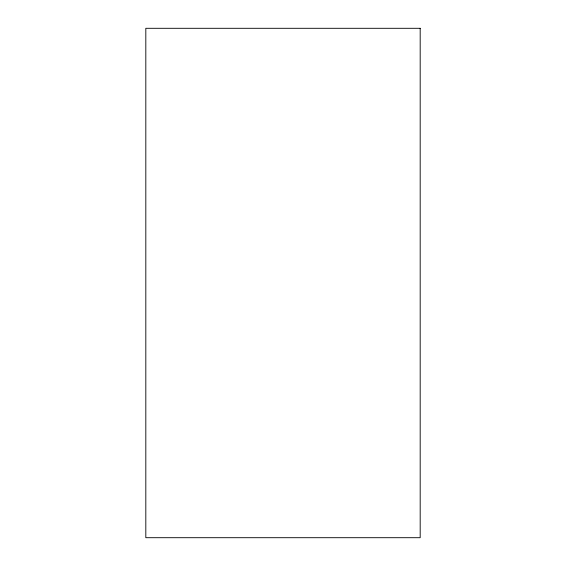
<?xml version="1.0" encoding="UTF-8"?>
<svg xmlns="http://www.w3.org/2000/svg" width="566" height="566" viewBox="0 0 566 566"><rect width="100%" height="100%" fill="white"/><g stroke="black" fill="none" stroke-linecap="round" stroke-linejoin="round"><path stroke-width="0.85" d="M420.184 28.3L145.816 28.3L145.816 537.7L420.184 537.7L420.184 28.3"/></g></svg>
